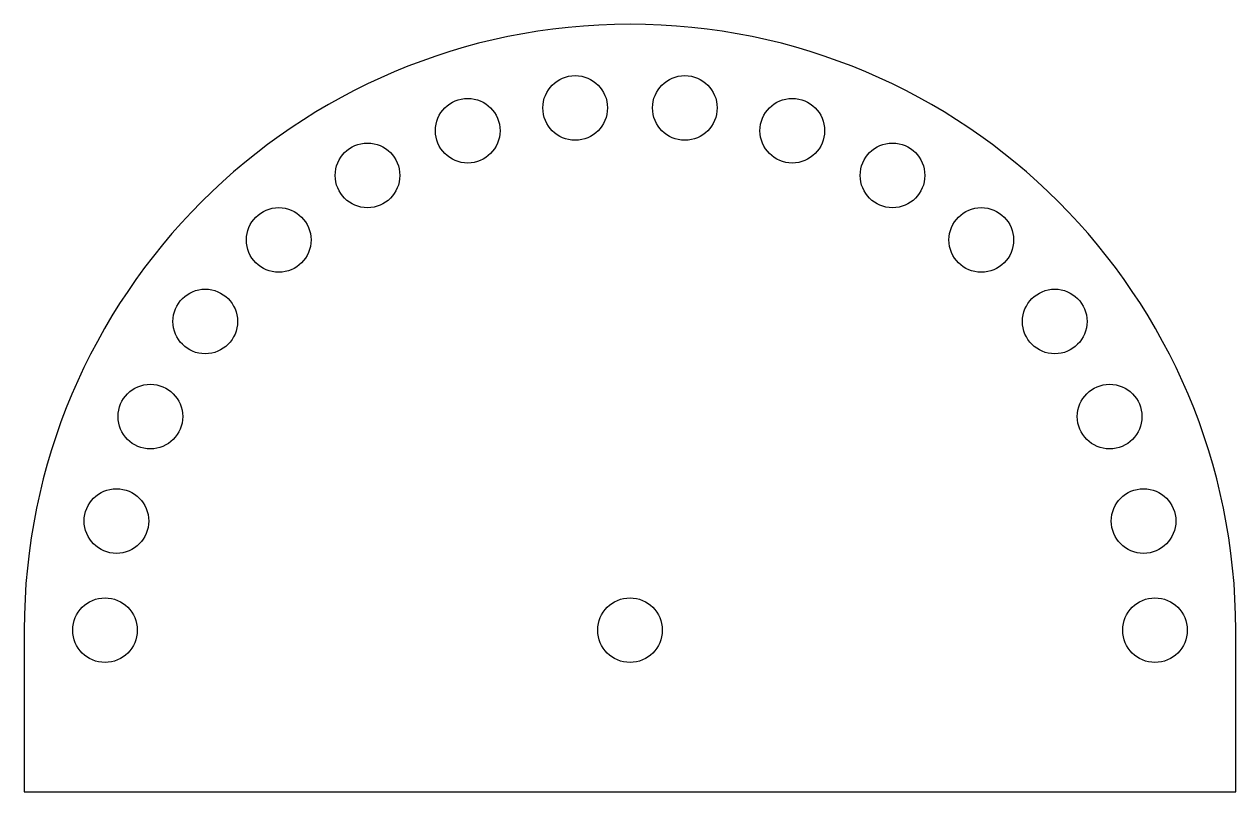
# Model space of a CAD drawing. Header units: millimetres. Extents: x -75 to 75, y -20 to 75.
import ezdxf

# ---------------------------------------------------------------- set-up
doc = ezdxf.new("R2010")
doc.units = ezdxf.units.MM

msp = doc.modelspace()

# ---------------------------------------------------------------- linework, layer by layer
at = {"color": 7, "linetype": 'Continuous', "lineweight": 25}
for p, q in [((-75, 0), (-75, -20)), ((75, -20), (75, 0)), ((-75, -20), (75, -20))]:
    msp.add_line(p, q, dxfattribs=at)
for centre in [(-6.79, 64.64), (6.79, 64.64), (-20.09, 61.82), (20.09, 61.82), (-32.5, 56.29), (32.5, 56.29), (-43.49, 48.3), (43.49, 48.3), (-52.59, 38.21), (52.59, 38.21), (-59.38, 26.44), (59.38, 26.44), (-63.58, 13.51), (63.58, 13.51), (-65, 0), (0, 0), (65, 0)]:
    msp.add_circle(centre, 4, dxfattribs=at)
msp.add_arc((0, 0), 75, 0, 180, dxfattribs=at)

doc.saveas('drawing.dxf')
